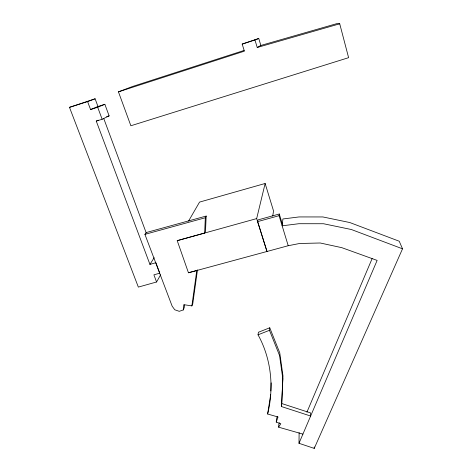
<?xml version="1.0" encoding="UTF-8"?>
<svg xmlns="http://www.w3.org/2000/svg" width="472" height="472" viewBox="0 0 472 472"><rect width="100%" height="100%" fill="white"/><g stroke="black" fill="none" stroke-linecap="round" stroke-linejoin="round"><path stroke-width="0.71" d="M402.516 248.821L351.38 229.522L323.526 223.74L298.835 223.716L282.162 225.817L282.899 218.978L299.018 216.937L322.883 216.949L349.805 222.542L399.241 241.233L402.516 248.821L314.24 448.4L298.988 443.296L299.124 432.606M270.68 394.651L267.624 414.009L278.032 417L276.25 422.104L280.793 423.703L278.622 427.178L302.953 434.128M270.834 390.963L271.164 382.863M183.26 309.945L183.785 304.676L191.874 305.897L196.777 270.515L188.452 272.769L177.218 240.667L204.653 233.038L205.326 217.739L206.17 216.058L146.261 232.554L144.916 234.36L172.144 306.145L174.752 309.768L179.248 311.325L183.26 309.945L184.251 307.573L184.511 304.959M206.17 216.058L205.497 231.239L204.653 233.038M269.748 327.78L279.76 352.838L282.982 375.954L281.737 403.536L310.623 412.935L310.67 416.05L281.554 406.581L282.811 378.815L279.56 355.546L269.465 330.306L269.748 327.78L258.414 332.264L258.036 334.819C271.323 358.761 274.179 387.571 267.624 414.009M281.554 406.581L281.737 403.536M278.622 427.178L278.822 423.998L279.536 422.847M276.25 422.104L276.468 418.959L277.353 416.428M298.988 443.296L377.134 260.408L341.799 247.664L320.234 242.997L299.561 243.493L288.215 245.723L279.064 215.68L279.282 214.005L258.031 219.899L257.629 221.616L266.987 251.47L256.668 218.595L265.134 183.484L199.538 202.099L188.564 221.067M197.473 269.866L192.8 303.555L191.874 305.897M272.722 216.034L273.542 210.966L265.134 183.484M306.912 412.198L372.137 258.573M156.562 281.99L153.901 274.84L159.778 273.17L155.902 262.709L149.937 264.397L96.264 121.109L102.153 119.263L109.126 115.876L104.849 104.294L97.975 106.483L95.108 98.795L69.484 107.339L138.343 287.088L156.562 281.99L160.663 274.757M149.937 264.397L154.191 257.688M260.863 45.448L258.756 38.492L254.945 39.943L257.234 47.483L260.863 45.448L336.955 23.6L339.728 23.806L348.607 57.672L130.868 125.764L118.448 91.851L132.443 86.523L244.101 50.433M96.264 121.109L98.217 120.171M69.484 107.339L87.585 101.586L90.577 109.545L97.686 107.28L104.849 104.294M90.577 109.545L97.975 106.483M258.036 334.819L269.465 330.306M87.585 101.586L95.108 98.795M118.448 91.851L244.378 51.165L242.183 44.091L258.756 38.492M242.183 44.091L254.945 39.943M106.601 116.672L109.126 115.876M257.234 47.483L339.728 23.806M177.218 240.667L256.668 218.595M257.629 221.616L279.064 215.68M144.916 234.36L205.326 217.739M188.452 272.769L288.215 245.723M97.686 107.28L102.153 119.263M103.692 118.354L146.249 232.991M279.282 214.005L282.445 224.406M314.204 446.96L314.24 448.4"/></g></svg>
